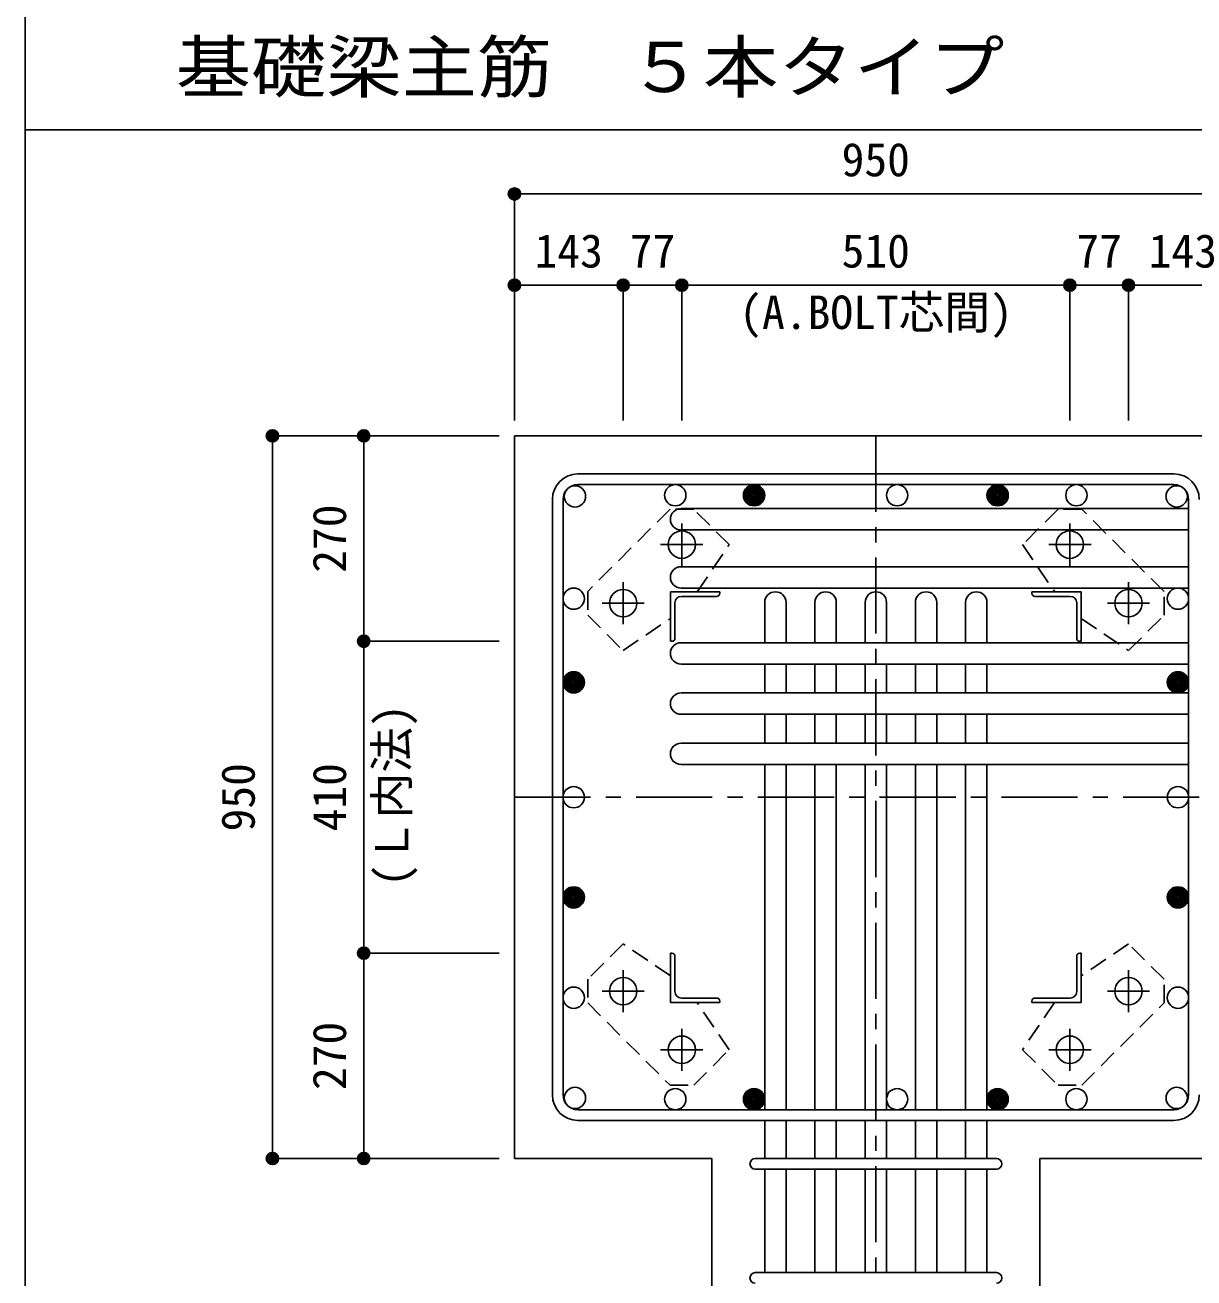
# Model space of a CAD drawing. Units: millimetres at full size, sheet at 1:20. Extents: x -3982 to 3969, y -2797 to 2801.
# Drawn here: x -3982 to -2446, y -1657 to -10 of the extents above; entities that cross this region are included whole.
import ezdxf
from ezdxf.enums import TextEntityAlignment as Align

# ---------------------------------------------------------------- set-up
doc = ezdxf.new("R2010")
doc.units = ezdxf.units.MM
doc.header["$LTSCALE"] = 20
doc.header["$PDMODE"] = 32
doc.header["$PDSIZE"] = 10
doc.linetypes.add('CHAIN1', pattern=[8, 5, -1, 1, -1])
doc.linetypes.add('DASHED1', pattern=[1.8, 1.2, -0.6])
for name, color, linetype in [('6-1_躯体線', 2, 'Continuous'), ('6-2_A.Bolt_', 4, 'Continuous'), ('6-3_柱型主筋', 4, 'Continuous'), ('6-4_フープ', 7, 'Continuous'), ('6-5_梁主筋', 7, 'Continuous'), ('6-6_S.T.P.', 7, 'Continuous'), ('6-7_文字', 7, 'Continuous'), ('6-9_プレート', 4, 'DASHED1'), ('6-D_寸法', 4, 'Continuous'), ('F-0_枠', 6, 'Continuous')]:
    doc.layers.add(name, color=color, linetype=linetype)
doc.styles.add('ＭＳ ゴシック', font='')
doc.styles.get('ＭＳ ゴシック').set_extended_font_data('MS Gothic')

msp = doc.modelspace()

# ---------------------------------------------------------------- linework, layer by layer
at = {"layer": '6-1_躯体線'}
for p, q in [((-3338.87, -550.21), (-3338.87, -1500.21)), ((-1988.87, -550.21), (-3338.87, -550.21)), ((-3338.87, -1500.21), (-3079.37, -1500.21)), ((-3079.37, -1900.21), (-3079.37, -1500.21))]:
    msp.add_line(p, q, dxfattribs=at)
msp.add_lwpolyline([(-2648.37, -1900.21), (-2648.37, -1500.21), (-2388.87, -1500.21)], dxfattribs=at)
at = {"layer": '6-2_A.Bolt_', "linetype": 'CHAIN1'}
for p, q in [((-3118.87, -720.91), (-3118.87, -665.41)), ((-2608.87, -665.41), (-2608.87, -720.91)), ((-3146.67, -693.21), (-3091.17, -693.21)), ((-2636.57, -693.21), (-2581.07, -693.21)), ((-3195.87, -797.91), (-3195.87, -742.41)), ((-2531.87, -742.41), (-2531.87, -797.91)), ((-3223.67, -770.21), (-3168.17, -770.21)), ((-2559.57, -770.21), (-2504.07, -770.21)), ((-3195.87, -1308.01), (-3195.87, -1252.51)), ((-2531.87, -1252.51), (-2531.87, -1308.01)), ((-3168.17, -1280.21), (-3223.67, -1280.21)), ((-2504.07, -1280.21), (-2559.57, -1280.21)), ((-3118.87, -1385.01), (-3118.87, -1329.51)), ((-2608.87, -1329.51), (-2608.87, -1385.01)), ((-3091.17, -1357.21), (-3146.67, -1357.21)), ((-2581.07, -1357.21), (-2636.57, -1357.21))]:
    msp.add_line(p, q, dxfattribs=at)
at = {"layer": '6-2_A.Bolt_'}
for p, q in [((-3133.87, -755.21), (-3068.87, -755.21)), ((-3133.87, -755.21), (-3133.87, -820.21)), ((-3068.87, -755.21), (-3068.87, -757.21)), ((-2593.87, -755.21), (-2658.87, -755.21)), ((-2658.87, -757.21), (-2658.87, -755.21)), ((-2593.87, -755.21), (-2593.87, -820.21)), ((-3127.87, -769.71), (-3127.87, -816.21)), ((-3119.37, -761.21), (-3072.87, -761.21)), ((-2608.37, -761.21), (-2654.87, -761.21)), ((-2599.87, -769.71), (-2599.87, -816.21)), ((-3131.87, -820.21), (-3133.87, -820.21)), ((-2593.87, -820.21), (-2595.87, -820.21)), ((-3133.87, -1230.21), (-3131.87, -1230.21)), ((-3133.87, -1295.21), (-3133.87, -1230.21)), ((-3127.87, -1280.71), (-3127.87, -1234.21)), ((-2599.87, -1280.71), (-2599.87, -1234.21)), ((-2595.87, -1230.21), (-2593.87, -1230.21)), ((-2593.87, -1295.21), (-2593.87, -1230.21)), ((-3133.87, -1295.21), (-3068.87, -1295.21)), ((-3119.37, -1289.21), (-3072.87, -1289.21)), ((-3068.87, -1293.21), (-3068.87, -1295.21)), ((-2658.87, -1295.21), (-2658.87, -1293.21)), ((-2593.87, -1295.21), (-2658.87, -1295.21)), ((-2608.37, -1289.21), (-2654.87, -1289.21))]:
    msp.add_line(p, q, dxfattribs=at)
at = {"layer": '6-2_A.Bolt_', "color": 3}
for centre in [(-3118.87, -693.21), (-2608.87, -693.21), (-3195.87, -770.21), (-2531.87, -770.21), (-3195.87, -1280.21), (-2531.87, -1280.21), (-3118.87, -1357.21), (-2608.87, -1357.21)]:
    msp.add_circle(centre, 18, dxfattribs=at)
at = {"layer": '6-2_A.Bolt_'}
for centre, radius, start, end in [((-3072.87, -757.21), 4, 270, 0), ((-2654.87, -757.21), 4, 180, 270), ((-3119.37, -769.71), 8.5, 90, 180), ((-2608.37, -769.71), 8.5, 0, 90), ((-3131.87, -816.21), 4, 270, 0), ((-2595.87, -816.21), 4, 180, 270), ((-3131.87, -1234.21), 4, 0, 90), ((-2595.87, -1234.21), 4, 90, 180), ((-3119.37, -1280.71), 8.5, 180, 270), ((-2608.37, -1280.71), 8.5, 270, 0), ((-3072.87, -1293.21), 4, 0, 90), ((-2654.87, -1293.21), 4, 90, 180)]:
    msp.add_arc(centre, radius, start, end, dxfattribs=at)
at = {"layer": '6-3_柱型主筋', "color": 3}
for centre in [(-3259.26, -629.82), (-3127.46, -628.21), (-3023.87, -628.21), (-2835.87, -628.21), (-2703.87, -628.21), (-2600.27, -628.21), (-2468.48, -629.82), (-3260.87, -764.21), (-2466.87, -764.21), (-3260.87, -874.21), (-2466.87, -874.21), (-3260.87, -1025.21), (-2466.87, -1025.21), (-3260.87, -1157), (-2466.87, -1157), (-3260.87, -1288.8), (-2466.87, -1288.8), (-3259.26, -1420.6), (-3127.46, -1422.21), (-3023.87, -1422.21), (-2835.87, -1422.21), (-2703.87, -1422.21), (-2600.27, -1422.21), (-2468.48, -1420.6)]:
    msp.add_circle(centre, 14, dxfattribs=at)
at = {"layer": '6-3_柱型主筋'}
for centre, radius in [((-3023.87, -628.21), 14), ((-3023.87, -628.21), 12.6), ((-3023.87, -628.21), 11.2), ((-3023.87, -628.21), 9.8), ((-3023.87, -628.21), 8.4), ((-3023.87, -628.21), 7), ((-3023.87, -628.21), 5.6), ((-3023.87, -628.21), 4.2), ((-3023.87, -628.21), 2.8), ((-2703.87, -628.21), 14), ((-2703.87, -628.21), 12.6), ((-2703.87, -628.21), 11.2), ((-2703.87, -628.21), 9.8), ((-2703.87, -628.21), 8.4), ((-2703.87, -628.21), 7), ((-2703.87, -628.21), 5.6), ((-2703.87, -628.21), 4.2), ((-2703.87, -628.21), 2.8), ((-3023.87, -628.21), 1.4), ((-2703.87, -628.21), 1.4), ((-3260.87, -874.21), 14), ((-3260.87, -874.21), 12.6), ((-3260.87, -874.21), 11.2), ((-3260.87, -874.21), 9.8), ((-3260.87, -874.21), 8.4), ((-3260.87, -874.21), 7), ((-3260.87, -874.21), 5.6), ((-3260.87, -874.21), 4.2), ((-3260.87, -874.21), 2.8), ((-3260.87, -874.21), 1.4), ((-2466.87, -874.21), 14), ((-2466.87, -874.21), 12.6), ((-2466.87, -874.21), 11.2), ((-2466.87, -874.21), 9.8), ((-2466.87, -874.21), 8.4), ((-2466.87, -874.21), 7), ((-2466.87, -874.21), 5.6), ((-2466.87, -874.21), 4.2), ((-2466.87, -874.21), 2.8), ((-2466.87, -874.21), 1.4), ((-3260.87, -1157), 14), ((-3260.87, -1157), 12.6), ((-3260.87, -1157), 11.2), ((-3260.87, -1157), 9.8), ((-3260.87, -1157), 8.4), ((-3260.87, -1157), 7), ((-3260.87, -1157), 5.6), ((-3260.87, -1157), 4.2), ((-2466.87, -1157), 14), ((-2466.87, -1157), 12.6), ((-2466.87, -1157), 11.2), ((-2466.87, -1157), 9.8), ((-2466.87, -1157), 8.4), ((-2466.87, -1157), 7), ((-2466.87, -1157), 5.6), ((-2466.87, -1157), 4.2), ((-3260.87, -1157), 2.8), ((-3260.87, -1157), 1.4), ((-2466.87, -1157), 2.8), ((-2466.87, -1157), 1.4), ((-3023.87, -1422.21), 14), ((-3023.87, -1422.21), 12.6), ((-3023.87, -1422.21), 11.2), ((-3023.87, -1422.21), 9.8), ((-3023.87, -1422.21), 8.4), ((-3023.87, -1422.21), 7), ((-2703.87, -1422.21), 14), ((-2703.87, -1422.21), 12.6), ((-2703.87, -1422.21), 11.2), ((-2703.87, -1422.21), 9.8), ((-2703.87, -1422.21), 8.4), ((-2703.87, -1422.21), 7), ((-3023.87, -1422.21), 5.6), ((-3023.87, -1422.21), 4.2), ((-3023.87, -1422.21), 2.8), ((-3023.87, -1422.21), 1.4), ((-2703.87, -1422.21), 5.6), ((-2703.87, -1422.21), 4.2), ((-2703.87, -1422.21), 2.8), ((-2703.87, -1422.21), 1.4)]:
    msp.add_circle(centre, radius, dxfattribs=at)
at = {"layer": '6-4_フープ'}
for p, q in [((-3255.37, -600.21), (-2472.37, -600.21)), ((-3255.37, -614.21), (-2472.37, -614.21)), ((-3288.87, -1416.71), (-3288.87, -633.71)), ((-3274.87, -633.71), (-3274.87, -1416.71)), ((-2452.87, -1416.71), (-2452.87, -633.71)), ((-2472.37, -1436.21), (-3255.37, -1436.21)), ((-3255.37, -1450.21), (-2472.37, -1450.21))]:
    msp.add_line(p, q, dxfattribs=at)
for centre, radius, start, end in [((-3255.37, -633.71), 33.5, 90, 180), ((-2472.37, -633.71), 33.5, 0, 90), ((-3255.37, -633.71), 19.5, 90, 180), ((-2472.37, -633.71), 19.5, 0, 90), ((-3255.37, -1416.71), 33.5, 180, 270), ((-3255.37, -1416.71), 19.5, 180, 270), ((-2472.37, -1416.71), 33.5, 270, 0), ((-2472.37, -1416.71), 19.5, 270, 0)]:
    msp.add_arc(centre, radius, start, end, dxfattribs=at)
at = {"layer": '6-5_梁主筋'}
for p, q in [((-2452.87, -645.82), (-3119.87, -645.82)), ((-2452.87, -673.82), (-3119.87, -673.82)), ((-2452.87, -722.21), (-3119.87, -722.21)), ((-2452.87, -750.21), (-3119.87, -750.21)), ((-3009.87, -822.21), (-3009.87, -769.21)), ((-2981.87, -822.21), (-2981.87, -769.21)), ((-2943.87, -822.21), (-2943.87, -769.21)), ((-2915.87, -822.21), (-2915.87, -769.21)), ((-2877.87, -822.21), (-2877.87, -769.21)), ((-2849.87, -822.21), (-2849.87, -769.21)), ((-2811.87, -822.21), (-2811.87, -769.21)), ((-2783.87, -822.21), (-2783.87, -769.21)), ((-2745.87, -822.21), (-2745.87, -769.21)), ((-2717.87, -822.21), (-2717.87, -769.21)), ((-2452.87, -822.21), (-3119.87, -822.21)), ((-2452.87, -850.21), (-3119.87, -850.21)), ((-3009.87, -888.21), (-3009.87, -850.21)), ((-2981.87, -888.21), (-2981.87, -850.21)), ((-2943.87, -888.21), (-2943.87, -850.21)), ((-2915.87, -888.21), (-2915.87, -850.21)), ((-2877.87, -888.21), (-2877.87, -850.21)), ((-2849.87, -888.21), (-2849.87, -850.21)), ((-2811.87, -888.21), (-2811.87, -850.21)), ((-2783.87, -888.21), (-2783.87, -850.21)), ((-2745.87, -888.21), (-2745.87, -850.21)), ((-2717.87, -888.21), (-2717.87, -850.21)), ((-2452.87, -888.21), (-3119.87, -888.21)), ((-2452.87, -916.21), (-3119.87, -916.21)), ((-3009.87, -954.21), (-3009.87, -916.21)), ((-2981.87, -954.21), (-2981.87, -916.21)), ((-2943.87, -954.21), (-2943.87, -916.21)), ((-2915.87, -954.21), (-2915.87, -916.21)), ((-2877.87, -954.21), (-2877.87, -916.21)), ((-2849.87, -954.21), (-2849.87, -916.21)), ((-2811.87, -954.21), (-2811.87, -916.21)), ((-2783.87, -954.21), (-2783.87, -916.21)), ((-2745.87, -954.21), (-2745.87, -916.21)), ((-2717.87, -954.21), (-2717.87, -916.21)), ((-2452.87, -954.21), (-3119.87, -954.21)), ((-2452.87, -982.21), (-3119.87, -982.21)), ((-3009.87, -1436.21), (-3009.87, -982.21)), ((-2981.87, -1436.21), (-2981.87, -982.21)), ((-2943.87, -1436.21), (-2943.87, -982.21)), ((-2915.87, -1436.21), (-2915.87, -982.21)), ((-2877.87, -1436.21), (-2877.87, -982.21)), ((-2849.87, -1436.21), (-2849.87, -982.21)), ((-2811.87, -1436.21), (-2811.87, -982.21)), ((-2783.87, -1436.21), (-2783.87, -982.21)), ((-2745.87, -1436.21), (-2745.87, -982.21)), ((-2717.87, -1436.21), (-2717.87, -982.21)), ((-3009.87, -1500.21), (-3009.87, -1450.21)), ((-2981.87, -1500.21), (-2981.87, -1450.21)), ((-2943.87, -1500.21), (-2943.87, -1450.21)), ((-2915.87, -1500.21), (-2915.87, -1450.21)), ((-2877.87, -1500.21), (-2877.87, -1450.21)), ((-2849.87, -1500.21), (-2849.87, -1450.21)), ((-2811.87, -1500.21), (-2811.87, -1450.21)), ((-2783.87, -1500.21), (-2783.87, -1450.21)), ((-2745.87, -1500.21), (-2745.87, -1450.21)), ((-2717.87, -1500.21), (-2717.87, -1450.21)), ((-3009.87, -1650.21), (-3009.87, -1514.21)), ((-2981.87, -1650.21), (-2981.87, -1514.21)), ((-2943.87, -1650.21), (-2943.87, -1514.21)), ((-2915.87, -1650.21), (-2915.87, -1514.21)), ((-2877.87, -1650.21), (-2877.87, -1514.21)), ((-2849.87, -1650.21), (-2849.87, -1514.21)), ((-2811.87, -1650.21), (-2811.87, -1514.21)), ((-2783.87, -1650.21), (-2783.87, -1514.21)), ((-2745.87, -1650.21), (-2745.87, -1514.21)), ((-2717.87, -1650.21), (-2717.87, -1514.21))]:
    msp.add_line(p, q, dxfattribs=at)
for centre, start, end in [((-3119.87, -659.82), 90, 270), ((-3119.87, -736.21), 90, 270), ((-2995.87, -769.21), 0, 180), ((-2929.87, -769.21), 0, 180), ((-2863.87, -769.21), 0, 180), ((-2797.87, -769.21), 0, 180), ((-2731.87, -769.21), 0, 180), ((-3119.87, -836.21), 90, 270), ((-3119.87, -902.21), 90, 270), ((-3119.87, -968.21), 90, 270)]:
    msp.add_arc(centre, 14, start, end, dxfattribs=at)
at = {"layer": '6-6_S.T.P.'}
for p, q in [((-3022.37, -1500.21), (-2705.37, -1500.21)), ((-3022.37, -1514.21), (-2705.37, -1514.21)), ((-3022.37, -1650.21), (-2705.37, -1650.21))]:
    msp.add_line(p, q, dxfattribs=at)
for centre, start, end in [((-3022.37, -1507.21), 90, 270), ((-3022.37, -1507.21), 90, 270), ((-3022.37, -1507.21), 90, 270), ((-3022.37, -1507.21), 90, 270), ((-2705.37, -1507.21), 270, 90), ((-2705.37, -1507.21), 270, 90), ((-2705.37, -1507.21), 270, 90), ((-2705.37, -1507.21), 270, 90), ((-3022.37, -1657.21), 90, 270), ((-2705.37, -1657.21), 270, 90)]:
    msp.add_arc(centre, 7, start, end, dxfattribs=at)
at = {"layer": '6-9_プレート'}
for p, q in [((-3134.37, -646.51), (-3242.57, -754.71)), ((-3103.27, -646.51), (-3134.37, -646.51)), ((-3056.57, -693.21), (-3103.27, -646.51)), ((-2624.47, -646.51), (-2671.17, -693.21)), ((-2593.37, -646.51), (-2624.47, -646.51)), ((-2485.17, -754.71), (-2593.37, -646.51)), ((-3098.77, -755.21), (-3056.57, -693.21)), ((-2671.17, -693.21), (-2628.87, -755.21)), ((-3242.57, -754.71), (-3242.57, -785.81)), ((-2485.17, -785.81), (-2485.17, -754.71)), ((-3242.57, -785.81), (-3195.87, -832.51)), ((-3195.87, -832.51), (-3133.87, -790.21)), ((-2593.87, -790.31), (-2531.87, -832.51)), ((-2531.87, -832.51), (-2485.17, -785.81)), ((-3195.87, -1217.91), (-3242.57, -1264.61)), ((-3133.87, -1260.11), (-3195.87, -1217.91)), ((-2531.87, -1217.91), (-2593.87, -1260.21)), ((-2485.17, -1264.61), (-2531.87, -1217.91)), ((-3242.57, -1264.61), (-3242.57, -1295.71)), ((-2485.17, -1295.71), (-2485.17, -1264.61)), ((-3242.57, -1295.71), (-3134.37, -1403.91)), ((-3056.57, -1357.21), (-3098.87, -1295.21)), ((-2628.97, -1295.21), (-2671.17, -1357.21)), ((-2593.37, -1403.91), (-2485.17, -1295.71)), ((-3103.27, -1403.91), (-3056.57, -1357.21)), ((-2671.17, -1357.21), (-2624.47, -1403.91)), ((-3134.37, -1403.91), (-3103.27, -1403.91)), ((-2624.47, -1403.91), (-2593.37, -1403.91))]:
    msp.add_line(p, q, dxfattribs=at)
at = {"layer": '6-D_寸法'}
for p, q in [((-3338.87, -232.18), (-3338.87, -352.18)), ((-3338.87, -232.18), (-3338.87, -352.18)), ((-3338.87, -232.18), (-2388.87, -232.18)), ((-3338.87, -352.18), (-3195.87, -352.18)), ((-3338.87, -352.18), (-3338.87, -530.21)), ((-3195.87, -352.18), (-3195.87, -530.21)), ((-3195.87, -352.18), (-3118.87, -352.18)), ((-3118.87, -352.18), (-3118.87, -530.21)), ((-3118.87, -352.18), (-2608.87, -352.18)), ((-2608.87, -352.18), (-2608.87, -530.21)), ((-2608.87, -352.18), (-2531.87, -352.18)), ((-2531.87, -352.18), (-2531.87, -530.21)), ((-2531.87, -352.18), (-2388.87, -352.18)), ((-3656.89, -550.21), (-3536.89, -550.21)), ((-3656.89, -550.21), (-3536.89, -550.21)), ((-3656.89, -550.21), (-3656.89, -1500.21)), ((-3536.89, -820.21), (-3536.89, -550.21)), ((-3536.89, -550.21), (-3358.87, -550.21)), ((-3536.89, -1230.21), (-3536.89, -820.21)), ((-3536.89, -820.21), (-3358.87, -820.21)), ((-3536.89, -1500.21), (-3536.89, -1230.21)), ((-3536.89, -1230.21), (-3358.87, -1230.21)), ((-3656.89, -1500.21), (-3536.89, -1500.21)), ((-3536.89, -1500.21), (-3358.87, -1500.21)), ((-3536.89, -1500.21), (-3358.87, -1500.21))]:
    msp.add_line(p, q, dxfattribs=at)
at = {"layer": '6-D_寸法', "linetype": 'CHAIN1'}
for p, q in [((-2863.87, -550.21), (-2863.87, -1900.21)), ((-3338.87, -1025.21), (-2388.87, -1025.21))]:
    msp.add_line(p, q, dxfattribs=at)
at = {"layer": '6-D_寸法'}
for centre, radius in [((-3338.87, -232.18), 8), ((-3338.87, -232.18), 7.2), ((-3338.87, -232.18), 6.4), ((-3338.87, -232.18), 5.6), ((-3338.87, -232.18), 4.8), ((-3338.87, -232.18), 4), ((-3338.87, -232.18), 3.2), ((-3338.87, -232.18), 2.4), ((-3338.87, -232.18), 1.6), ((-3338.87, -232.18), 0.8), ((-3338.87, -352.18), 8), ((-3338.87, -352.18), 7.2), ((-3338.87, -352.18), 6.4), ((-3195.87, -352.18), 8), ((-3195.87, -352.18), 7.2), ((-3195.87, -352.18), 6.4), ((-3118.87, -352.18), 8), ((-3118.87, -352.18), 7.2), ((-3118.87, -352.18), 6.4), ((-2608.87, -352.18), 8), ((-2608.87, -352.18), 7.2), ((-2608.87, -352.18), 6.4), ((-2531.87, -352.18), 8), ((-2531.87, -352.18), 7.2), ((-2531.87, -352.18), 6.4), ((-3338.87, -352.18), 5.6), ((-3338.87, -352.18), 4.8), ((-3338.87, -352.18), 4), ((-3338.87, -352.18), 3.2), ((-3338.87, -352.18), 2.4), ((-3338.87, -352.18), 1.6), ((-3338.87, -352.18), 0.8), ((-3195.87, -352.18), 5.6), ((-3195.87, -352.18), 4.8), ((-3195.87, -352.18), 4), ((-3195.87, -352.18), 3.2), ((-3195.87, -352.18), 2.4), ((-3195.87, -352.18), 1.6), ((-3195.87, -352.18), 0.8), ((-3118.87, -352.18), 5.6), ((-3118.87, -352.18), 4.8), ((-3118.87, -352.18), 4), ((-3118.87, -352.18), 3.2), ((-3118.87, -352.18), 2.4), ((-3118.87, -352.18), 1.6), ((-3118.87, -352.18), 0.8), ((-2608.87, -352.18), 5.6), ((-2608.87, -352.18), 4.8), ((-2608.87, -352.18), 4), ((-2608.87, -352.18), 3.2), ((-2608.87, -352.18), 2.4), ((-2608.87, -352.18), 1.6), ((-2608.87, -352.18), 0.8), ((-2531.87, -352.18), 5.6), ((-2531.87, -352.18), 4.8), ((-2531.87, -352.18), 4), ((-2531.87, -352.18), 3.2), ((-2531.87, -352.18), 2.4), ((-2531.87, -352.18), 1.6), ((-2531.87, -352.18), 0.8), ((-3656.89, -550.21), 8), ((-3656.89, -550.21), 7.2), ((-3536.89, -550.21), 8), ((-3536.89, -550.21), 7.2), ((-3656.89, -550.21), 6.4), ((-3656.89, -550.21), 5.6), ((-3656.89, -550.21), 4.8), ((-3656.89, -550.21), 4), ((-3656.89, -550.21), 3.2), ((-3656.89, -550.21), 2.4), ((-3656.89, -550.21), 1.6), ((-3656.89, -550.21), 0.8), ((-3536.89, -550.21), 6.4), ((-3536.89, -550.21), 5.6), ((-3536.89, -550.21), 4.8), ((-3536.89, -550.21), 4), ((-3536.89, -550.21), 3.2), ((-3536.89, -550.21), 2.4), ((-3536.89, -550.21), 1.6), ((-3536.89, -550.21), 0.8), ((-3536.89, -820.21), 8), ((-3536.89, -820.21), 7.2), ((-3536.89, -820.21), 6.4), ((-3536.89, -820.21), 5.6), ((-3536.89, -820.21), 4.8), ((-3536.89, -820.21), 4), ((-3536.89, -820.21), 3.2), ((-3536.89, -820.21), 2.4), ((-3536.89, -820.21), 1.6), ((-3536.89, -820.21), 0.8), ((-3536.89, -1230.21), 8), ((-3536.89, -1230.21), 7.2), ((-3536.89, -1230.21), 6.4), ((-3536.89, -1230.21), 5.6), ((-3536.89, -1230.21), 4.8), ((-3536.89, -1230.21), 4), ((-3536.89, -1230.21), 3.2), ((-3536.89, -1230.21), 2.4), ((-3536.89, -1230.21), 1.6), ((-3536.89, -1230.21), 0.8), ((-3656.89, -1500.21), 8), ((-3656.89, -1500.21), 7.2), ((-3656.89, -1500.21), 6.4), ((-3656.89, -1500.21), 5.6), ((-3656.89, -1500.21), 4.8), ((-3656.89, -1500.21), 4), ((-3656.89, -1500.21), 3.2), ((-3656.89, -1500.21), 2.4), ((-3656.89, -1500.21), 1.6), ((-3536.89, -1500.21), 8), ((-3536.89, -1500.21), 7.2), ((-3536.89, -1500.21), 6.4), ((-3536.89, -1500.21), 5.6), ((-3536.89, -1500.21), 4.8), ((-3536.89, -1500.21), 4), ((-3536.89, -1500.21), 3.2), ((-3536.89, -1500.21), 2.4), ((-3536.89, -1500.21), 1.6), ((-3656.89, -1500.21), 0.8), ((-3536.89, -1500.21), 0.8)]:
    msp.add_circle(centre, radius, dxfattribs=at)
at = {"layer": '6-D_寸法', "color": 7}
for p in [(-3338.87, -232.18), (-3338.87, -352.18), (-3195.87, -352.18), (-3118.87, -352.18), (-2608.87, -352.18), (-2531.87, -352.18), (-3656.89, -550.21), (-3536.89, -550.21), (-3536.89, -820.21), (-3536.89, -1230.21), (-3656.89, -1500.21), (-3536.89, -1500.21)]:
    msp.add_point(p, dxfattribs=at)
at = {"layer": 'F-0_枠'}
msp.add_line((-3981.92, 2800.77), (-3981.92, -2796.83), dxfattribs=at)
at = {"layer": 'F-0_枠', "color": 2}
msp.add_line((-3981.92, -148.03), (2482.4, -148.03), dxfattribs=at)

# ---------------------------------------------------------------- texts
at = {"layer": '6-7_文字', "color": 2, "style": 'ＭＳ ゴシック', "width": 1.1}
msp.add_text('\u3000\u3000基礎梁主筋\u3000５本タイプ', height=65.98, dxfattribs=at).set_placement((-3981.92, -118.03), align=Align.BOTTOM_LEFT)
at = {"layer": '6-7_文字', "color": 4, "style": 'ＭＳ ゴシック'}
msp.add_text('(A.BOLT芯間)', height=43.99, dxfattribs=at).set_placement((-3043.34, -422.96), align=Align.BOTTOM_LEFT)
msp.add_text('(Ｌ内法)', height=43.99, rotation=90, dxfattribs=at).set_placement((-3464.93, -1142.96), align=Align.BOTTOM_LEFT)
at = {"layer": '6-D_寸法', "style": 'ＭＳ ゴシック'}
for s, p in [('950', (-2908.87, -222.18)), ('143', (-3312.37, -342.18)), ('77', (-3187.37, -342.18)), ('510', (-2908.87, -342.18)), ('77', (-2600.37, -342.18)), ('143', (-2505.37, -342.18))]:
    msp.add_text(s, height=43.99, dxfattribs=at).set_placement(p, align=Align.BOTTOM_LEFT)
for s, p in [('270', (-3546.89, -730.21)), ('950', (-3666.89, -1070.21)), ('410', (-3546.89, -1070.21)), ('270', (-3546.89, -1410.21))]:
    msp.add_text(s, height=43.99, rotation=90, dxfattribs=at).set_placement(p, align=Align.BOTTOM_LEFT)

doc.saveas('drawing.dxf')
